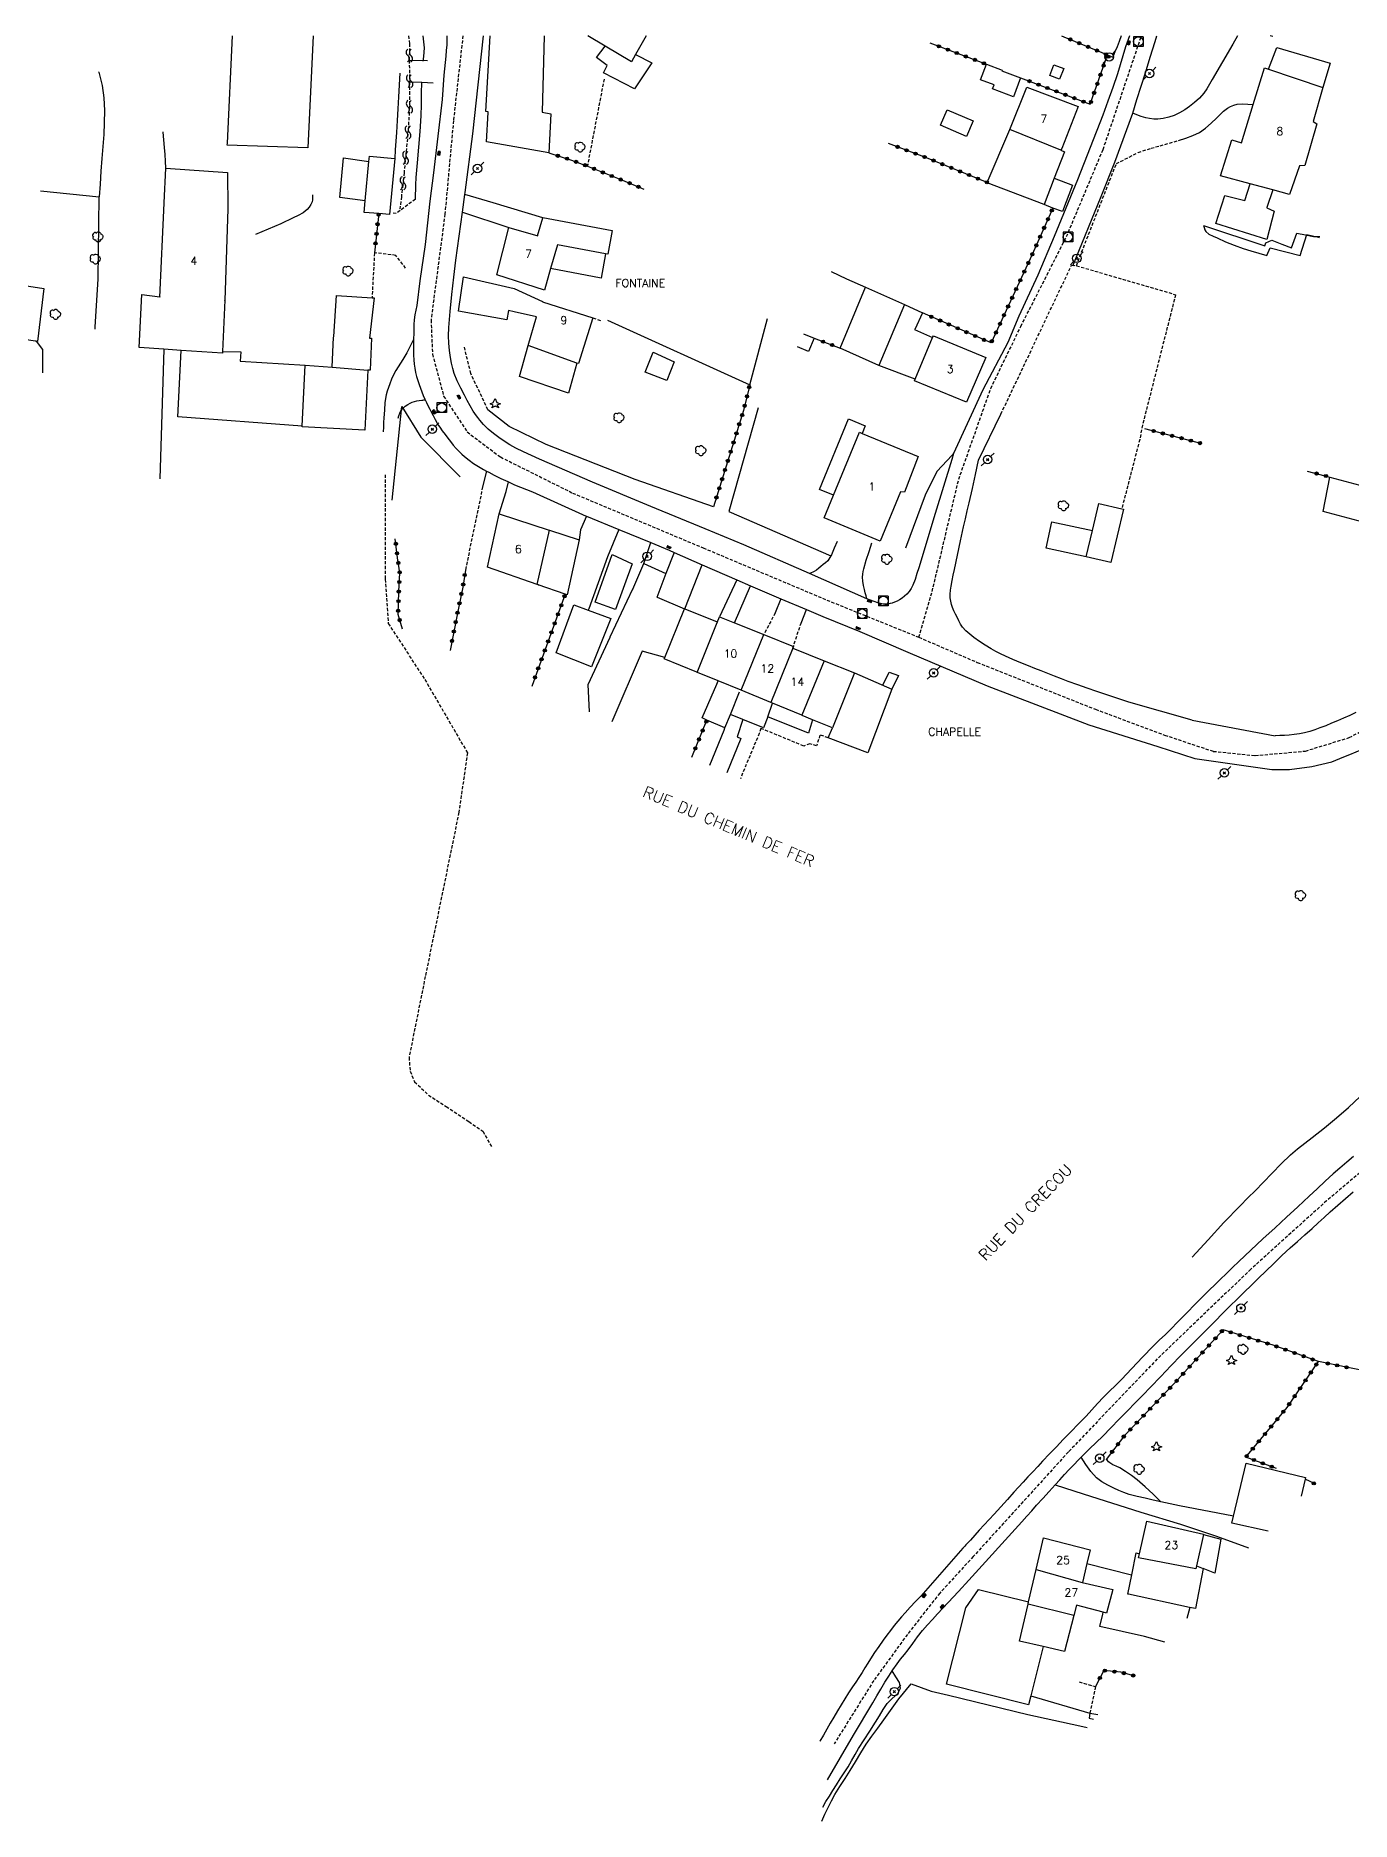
# Model space of a CAD drawing. Header units: millimetres. Extents: x 194066 to 195000, y 155070 to 156000.
# Drawn here: x 194422.8 to 194628.3, y 155721 to 156000 of the extents above; entities that cross this region are included whole.
import ezdxf
from ezdxf.enums import TextEntityAlignment as Align

# ---------------------------------------------------------------- set-up
doc = ezdxf.new("R2010")
doc.units = ezdxf.units.MM
doc.linetypes.add('DASHED', pattern=[0.75, 0.5, -0.25])
doc.layers.get('0').update_dxf_attribs({"linetype": 'CONTINUOUS'})
for name, color, linetype in [('W0001', 6, 'DASHED'), ('W0008', 7, 'CONTINUOUS'), ('W0014', 7, 'CONTINUOUS'), ('W0017', 7, 'CONTINUOUS'), ('W0070', 7, 'DASHED'), ('W0071', 7, 'CONTINUOUS'), ('W0101', 7, 'CONTINUOUS'), ('W0104', 1, 'CONTINUOUS'), ('W0112', 1, 'DASHED'), ('W0120', 7, 'CONTINUOUS'), ('W0211', 2, 'CONTINUOUS'), ('W0214', 2, 'CONTINUOUS'), ('W0300', 7, 'CONTINUOUS'), ('W0303', 7, 'CONTINUOUS'), ('W0322', 7, 'CONTINUOUS'), ('W0323', 7, 'CONTINUOUS'), ('W0330', 7, 'CONTINUOUS'), ('W0401', 7, 'CONTINUOUS'), ('W0420', 7, 'CONTINUOUS'), ('W0473', 7, 'CONTINUOUS'), ('W0501', 5, 'DASHED'), ('W0510', 5, 'CONTINUOUS'), ('W0511', 5, 'CONTINUOUS'), ('W0984', 7, 'CONTINUOUS'), ('W0988', 4, 'CONTINUOUS'), ('W0989', 7, 'CONTINUOUS'), ('W0991', 7, 'CONTINUOUS'), ('W1102', 7, 'CONTINUOUS')]:
    doc.layers.add(name, color=color, linetype=linetype)
doc.styles.get("Standard").update_dxf_attribs({"font": 'romans.shx', "width": 0.85})

# ---------------------------------------------------------------- blocks, each defined once
blk = doc.blocks.new('T300')
for p, q in [((-0.8, 0.51), (-0.86, 0.34)), ((-0.86, 0.34), (-0.86, 0.17)), ((-0.86, 0.17), (-0.74, 0.06)), ((-0.69, 0.63), (-0.8, 0.51)), ((-0.8, -0.06), (-0.74, 0.06)), ((-0.74, 0.06), (-0.69, 0.11)), ((-0.57, 0.69), (-0.69, 0.63)), ((-0.46, 0.69), (-0.57, 0.69)), ((-0.29, 0.63), (-0.46, 0.69)), ((-0.29, 0.63), (-0.17, 0.74)), ((-0.23, 0.57), (-0.29, 0.63)), ((-0.17, 0.74), (-0.06, 0.8)), ((-0.06, 0.8), (0.06, 0.8)), ((0.06, 0.8), (0.23, 0.74)), ((0.23, 0.74), (0.34, 0.63)), ((0.34, 0.63), (0.4, 0.51)), ((0.46, 0.46), (0.34, 0.46)), ((0.4, 0.51), (0.4, 0.46)), ((0.57, 0.4), (0.46, 0.46)), ((0.57, 0.4), (0.69, 0.29)), ((0.69, 0.29), (0.74, 0.17)), ((0.74, 0.06), (0.69, -0.17)), ((0.74, 0.17), (0.74, 0.06)), ((-0.8, -0.17), (-0.8, -0.06)), ((-0.8, -0.23), (-0.8, -0.17)), ((-0.74, -0.34), (-0.8, -0.23)), ((-0.69, -0.4), (-0.74, -0.34)), ((-0.51, -0.46), (-0.69, -0.4)), ((-0.4, -0.46), (-0.51, -0.46)), ((-0.4, -0.46), (-0.34, -0.46)), ((-0.34, -0.46), (-0.34, -0.4)), ((-0.34, -0.51), (-0.34, -0.46)), ((-0.29, -0.63), (-0.34, -0.51)), ((-0.17, -0.74), (-0.29, -0.63)), ((-0.06, -0.8), (-0.17, -0.74)), ((0.06, -0.8), (-0.06, -0.8)), ((0.17, -0.74), (0.06, -0.8)), ((0.23, -0.69), (0.17, -0.74)), ((0.29, -0.46), (0.23, -0.46)), ((0.29, -0.63), (0.23, -0.69)), ((0.46, -0.4), (0.29, -0.46)), ((0.34, -0.51), (0.29, -0.63)), ((0.34, -0.51), (0.34, -0.46)), ((0.57, -0.34), (0.46, -0.4)), ((0.63, -0.29), (0.57, -0.34)), ((0.69, -0.17), (0.63, -0.29))]:
    blk.add_line(p, q)
blk = doc.blocks.new('T420')
for p, q in [((0.75, 0.75), (-0.75, 0.75)), ((-0.75, 0.75), (-0.75, -0.75)), ((0.75, 0.75), (0.75, -0.75)), ((0.75, -0.75), (-0.75, -0.75))]:
    blk.add_line(p, q)
blk.add_ellipse((0, 0), major_axis=(-0.53, 0.53), ratio=1, start_param=3.926991, end_param=10.210176)
blk = doc.blocks.new('T473')
for p, q in [((-0.166667, 0.166667), (0.166667, -0.166667)), ((-0.166667, -0.166667), (0.166667, 0.166667)), ((0.500001, 0.500001), (1.000002, 1.000002)), ((-1.000002, -1.000002), (-0.500001, -0.500001))]:
    blk.add_line(p, q)
blk.add_ellipse((0, 0), major_axis=(0.471405, 0.471405), ratio=1, start_param=5.4977871438, end_param=11.780972451)
blk = doc.blocks.new('T401')
for p, q in [((-0.3, 0.3), (0, 0.3)), ((-0.3, -0.25), (-0.3, 0.3)), ((-0.3, 0.15), (0, 0.15)), ((-0.3, 0), (0, 0)), ((0, 0.3), (0, -0.25)), ((-0.3, -0.15), (0, -0.15)), ((-0.3, -0.25), (-0.3, -0.3)), ((-0.3, -0.3), (0, -0.3)), ((0, -0.3), (0, -0.25))]:
    blk.add_line(p, q)
blk = doc.blocks.new('T303')
for p, q in [((-0.77, 0), (-0.28, 0.21)), ((-0.28, -0.21), (-0.77, 0)), ((-0.28, 0.21), (0, 0.83)), ((0, 0.83), (0.28, 0.21)), ((0.28, 0.21), (0.83, 0)), ((0.83, 0), (0.28, -0.21)), ((-0.49, -0.63), (-0.28, -0.21)), ((0, -0.35), (-0.49, -0.63)), ((0.56, -0.63), (0, -0.35)), ((0.28, -0.21), (0.56, -0.63))]:
    blk.add_line(p, q)
blk = doc.blocks.new('t323o')
at = {"color": 0, "linetype": 'Continuous'}
for radius in [0.25, 0.15]:
    blk.add_circle((0, 0), radius, dxfattribs=at)
blk = doc.blocks.new('t500o')
at = {"color": 0, "linetype": 'Continuous'}
for centre, start, end in [((-0.5, 0.625), 216.8699, 323.1301), ((0.5, -0.125), 36.8699, 143.1301), ((0.5, -0.625), 36.8699, 143.1301), ((-0.5, 0.125), 216.8699, 323.1301)]:
    blk.add_arc(centre, 0.625, start, end, dxfattribs=at)
blk = doc.blocks.new('t322o')
at = {"color": 0, "linetype": 'Continuous'}
for radius in [0.25, 0.15]:
    blk.add_circle((0, 0), radius, dxfattribs=at)

msp = doc.modelspace()

# ---------------------------------------------------------------- linework, layer by layer
at = {"layer": 'W0001'}
for points in [[(194489.53, 156000), (194488.05, 155986.74), (194486.72, 155972.15), (194484.55, 155955.58), (194484.78, 155950.24), (194486.52, 155943.69), (194490.19, 155938.09), (194495.39, 155934.18), (194506.65, 155928.55), (194527.06, 155919.98), (194546.38, 155911.83), (194560.76, 155906.01)], [(194560.76, 155906.01), (194562.84, 155913.18), (194566.98, 155930.69), (194571.99, 155944.89), (194576.68, 155954.57), (194583.82, 155968.61), (194589.54, 155982.24), (194595.54, 156000)], [(194560.76, 155906.01), (194569.89, 155902.08), (194588.33, 155894.76), (194599.15, 155890.73), (194606.75, 155888.19), (194613.29, 155887.53), (194621.14, 155888.23), (194627.98, 155890.34), (194634.49, 155893.8), (194645.82, 155902.33), (194670.12, 155919.76), (194684.54, 155929.86), (194691.02, 155934.24), (194695.96, 155936.58), (194702.1, 155938.89), (194705.33, 155939.66), (194710.73, 155939.9), (194712.24, 155939.98), (194718.26, 155938.36), (194725.06, 155935.21), (194730.7, 155931.19), (194732.8, 155928.58)], [(194731.21, 155861.27), (194723.13, 155857.51), (194714.13, 155855.33), (194698.59, 155853.39), (194682.25, 155851.75), (194672.95, 155850.24), (194668.36, 155849.31), (194661.45, 155846.46), (194655.5, 155843.18), (194646.98, 155836.89), (194633.64, 155825.75), (194624.46, 155817.97), (194612.62, 155807.28), (194598, 155793.26), (194584.11, 155778.73), (194569.26, 155762.39), (194564.02, 155756.67), (194558.96, 155750.22), (194553.7, 155743), (194547.54, 155733.13)]]:
    msp.add_lwpolyline(points, dxfattribs=at)
at = {"layer": 'W0008'}
for points in [[(194487, 156000), (194487, 155999.98), (194487.02, 155999.45), (194487.01, 155998.57), (194486.94, 155997.7), (194486.86, 155996.82), (194486.77, 155995.83), (194486.66, 155994.83), (194486.56, 155993.84), (194486.3, 155990.04), (194484.95, 155978.58), (194484.36, 155974.13), (194483.61, 155967.39), (194482.8, 155961.69), (194482.33, 155957.86)], [(194584.82, 155964.06), (194589.25, 155974.9), (194591.35, 155980.22), (194594.16, 155987.91), (194594.83, 155990.01), (194595.5, 155992.12), (194596.16, 155994.22), (194596.91, 155996.65), (194597.66, 155999.08), (194597.94, 156000)], [(194593.64, 156000), (194593.06, 155998.27), (194592.64, 155996.86), (194592.22, 155995.46), (194591.79, 155994.06), (194591.05, 155991.9), (194590.27, 155989.76), (194589.48, 155987.61)], [(194589.48, 155987.61), (194585.55, 155977.48), (194581.88, 155968.61), (194579.32, 155962.58), (194576.39, 155956.19), (194574.63, 155952.05)], [(194482.33, 155957.86), (194482.17, 155957.12), (194482.02, 155956.38), (194481.91, 155955.63), (194481.86, 155954.88), (194481.86, 155954.13), (194481.85, 155953.37), (194481.83, 155952.74), (194481.82, 155952.55), (194481.81, 155952.12), (194481.8, 155951.49), (194481.81, 155950.78), (194481.83, 155950.07), (194481.88, 155949.36), (194481.94, 155948.7), (194482.01, 155948.04), (194482.13, 155947.39), (194482.29, 155946.76), (194482.49, 155946.13), (194482.7, 155945.51), (194482.89, 155944.93), (194483.09, 155944.36), (194483.32, 155943.79), (194483.57, 155943.23), (194483.63, 155943.11), (194483.84, 155942.68), (194484.11, 155942.13), (194484.36, 155941.64), (194484.61, 155941.14), (194484.86, 155940.66), (194485.19, 155940.05), (194485.53, 155939.44), (194485.73, 155939.12)], [(194574.63, 155952.05), (194570.73, 155944.68), (194566.18, 155934.74)], [(194565.91, 155933.81), (194563.32, 155925.35), (194560.73, 155916.88), (194560.46, 155915.95), (194560.19, 155915.02), (194559.83, 155914.15), (194559.55, 155913.65), (194559.24, 155913.18), (194558.88, 155912.75), (194558.53, 155912.42), (194558.15, 155912.12), (194557.74, 155911.86), (194557.36, 155911.66), (194556.97, 155911.49), (194556.57, 155911.36), (194556.25, 155911.27), (194555.92, 155911.2), (194555.6, 155911.16), (194555.19, 155911.2), (194554.78, 155911.29), (194554.37, 155911.4), (194553.78, 155911.59), (194553.2, 155911.8), (194552.62, 155912.02), (194543.67, 155916), (194533.43, 155920.43), (194527.36, 155922.94), (194518.9, 155926.42), (194509.79, 155930.27), (194501.48, 155933.84), (194500.24, 155934.4), (194499, 155934.96), (194497.79, 155935.58), (194496.88, 155936.09), (194495.99, 155936.63), (194495.13, 155937.22), (194494.3, 155937.85), (194493.5, 155938.52), (194492.76, 155939.24), (194492.18, 155939.91), (194491.85, 155940.35)], [(194570.06, 155933.66), (194573.57, 155940.89)], [(194603.46, 155893.05), (194593.57, 155895.89), (194591.82, 155896.46), (194590.73, 155896.81), (194589.64, 155897.16), (194588.55, 155897.52), (194587.06, 155898.04), (194585.58, 155898.57), (194584.1, 155899.12), (194583.02, 155899.53), (194581.96, 155899.95), (194580.89, 155900.36), (194579.88, 155900.76), (194578.88, 155901.15), (194577.88, 155901.56), (194576.67, 155902.04), (194575.46, 155902.52), (194574.27, 155903.05), (194573.51, 155903.42), (194572.77, 155903.81), (194572.03, 155904.23), (194571.11, 155904.77), (194570.22, 155905.36), (194569.36, 155905.99), (194568.72, 155906.48), (194568.11, 155907), (194567.57, 155907.59), (194567.26, 155908.08), (194567, 155908.6), (194566.74, 155909.13), (194566.48, 155909.63), (194566.24, 155910.13), (194566.03, 155910.64), (194565.87, 155911.14), (194565.75, 155911.64), (194565.67, 155912.15), (194565.66, 155912.76), (194565.71, 155913.37), (194565.79, 155913.98), (194565.94, 155914.86), (194566.14, 155915.73), (194566.34, 155916.6), (194566.79, 155918.83), (194567.25, 155921.06), (194567.73, 155923.28), (194568.02, 155924.53), (194568.32, 155925.78), (194568.62, 155927.03), (194569.11, 155929.24), (194569.58, 155931.45), (194570.06, 155933.66)], [(194566.18, 155934.74), (194565.91, 155933.81)], [(194559.02, 155903.7), (194571.41, 155898.41), (194587.32, 155892.32), (194598.08, 155888.94), (194603.88, 155887.08)], [(194627.12, 155887.31), (194628.1, 155887.71), (194629.08, 155888.11), (194630.04, 155888.55), (194631.56, 155889.37), (194633.04, 155890.27), (194634.49, 155891.22), (194635.43, 155891.86), (194636.37, 155892.51), (194637.3, 155893.17), (194639.02, 155894.4), (194640.73, 155895.65), (194642.42, 155896.92), (194643.51, 155897.78), (194644.59, 155898.65), (194645.7, 155899.48), (194645.96, 155899.68), (194646.16, 155899.83)], [(194603.46, 155893.05), (194616.44, 155890.62)], [(194629.03, 155894.25), (194628.07, 155893.8), (194627.11, 155893.37), (194626.14, 155892.95), (194625.24, 155892.57), (194624.34, 155892.2), (194623.42, 155891.85), (194622.63, 155891.57), (194621.83, 155891.31), (194621.01, 155891.09), (194620.21, 155890.93), (194619.4, 155890.82), (194618.59, 155890.73), (194617.88, 155890.68), (194617.16, 155890.65), (194616.44, 155890.62)], [(194603.88, 155887.08), (194615.88, 155885.37), (194618.66, 155885.37), (194622.12, 155885.84), (194625.29, 155886.57), (194627.12, 155887.31)], [(194628.65, 155824.88), (194627.59, 155823.98), (194626.53, 155823.09), (194625.48, 155822.19), (194624.22, 155821.03), (194622.98, 155819.86), (194621.74, 155818.68), (194619.97, 155817.03), (194618.19, 155815.39), (194616.41, 155813.75), (194614.51, 155812), (194612.6, 155810.26), (194610.72, 155808.49), (194609.75, 155807.54), (194608.79, 155806.59), (194607.83, 155805.65), (194606.99, 155804.84), (194606.14, 155804.04), (194605.31, 155803.23), (194604.49, 155802.4), (194603.68, 155801.56), (194602.86, 155800.72), (194601.99, 155799.82), (194601.11, 155798.93), (194600.22, 155798.03), (194599.27, 155797.1), (194598.3, 155796.17), (194597.35, 155795.24), (194595.69, 155793.52), (194594.05, 155791.78), (194592.39, 155790.05), (194591.46, 155789.13), (194590.52, 155788.21), (194589.6, 155787.27), (194588.68, 155786.29), (194587.78, 155785.3), (194586.87, 155784.31), (194585.69, 155783.1), (194584.5, 155781.89), (194583.32, 155780.69), (194582.24, 155779.55), (194581.16, 155778.41), (194580.08, 155777.27), (194579.32, 155776.45), (194578.55, 155775.64), (194577.78, 155774.82), (194577.05, 155774.02), (194576.32, 155773.23), (194575.6, 155772.43), (194574.58, 155771.29), (194573.56, 155770.15), (194572.53, 155769.01), (194571.75, 155768.18), (194570.95, 155767.34), (194570.17, 155766.5), (194569.48, 155765.73), (194568.8, 155764.95), (194568.09, 155764.19), (194567.93, 155764.03), (194567.77, 155763.87), (194567.61, 155763.71), (194561.04, 155756.21), (194560.22, 155755.35), (194559.4, 155754.49), (194558.6, 155753.61), (194558.02, 155752.95), (194557.46, 155752.29), (194556.91, 155751.61), (194556.32, 155750.85), (194555.75, 155750.08), (194555.18, 155749.31), (194554.51, 155748.35), (194553.84, 155747.39), (194553.2, 155746.41), (194552.76, 155745.7), (194552.34, 155744.97), (194551.9, 155744.26), (194551.4, 155743.51), (194550.89, 155742.77), (194550.39, 155742.03), (194549.79, 155741.11), (194549.2, 155740.17), (194548.62, 155739.23), (194548.05, 155738.27), (194547.48, 155737.3), (194546.92, 155736.33), (194546.38, 155735.41), (194545.85, 155734.48), (194545.31, 155733.55), (194545.31, 155733.55)], [(194586.1, 155777.91), (194586.4, 155778.23), (194587.42, 155779.23), (194588.44, 155780.22), (194589.47, 155781.21), (194590.77, 155782.51), (194592.05, 155783.83), (194593.34, 155785.14), (194594.54, 155786.38), (194595.74, 155787.62), (194596.94, 155788.86), (194598.54, 155790.53), (194600.14, 155792.2), (194601.74, 155793.86), (194602.56, 155794.7), (194603.39, 155795.53), (194604.21, 155796.36), (194605.57, 155797.72), (194606.94, 155799.08), (194608.3, 155800.44), (194609.4, 155801.53), (194610.49, 155802.62), (194611.59, 155803.7), (194612.7, 155804.79), (194613.82, 155805.87), (194614.94, 155806.95), (194616.2, 155808.18), (194617.47, 155809.41), (194618.76, 155810.61), (194619.9, 155811.63), (194621.05, 155812.64), (194622.2, 155813.65), (194623.14, 155814.5), (194624.08, 155815.36), (194625.02, 155816.22), (194626.2, 155817.28), (194627.39, 155818.33), (194628.58, 155819.39)], [(194546.51, 155727.48), (194546.51, 155727.48), (194550.57, 155734.45), (194553.56, 155739.54), (194554.19, 155740.61), (194554.82, 155741.68), (194555.46, 155742.74), (194556.07, 155743.71), (194556.59, 155744.51)]]:
    msp.add_lwpolyline(points, dxfattribs=at)
at = {"layer": 'W0014'}
for points in [[(194488.43, 155964.94), (194489.47, 155972.44), (194489.85, 155975.18), (194489.9, 155975.51), (194491.08, 155984.66), (194492.74, 156000)], [(194491.85, 155940.35), (194491.64, 155940.62), (194491.14, 155941.35), (194490.65, 155942.16), (194490.2, 155943), (194489.77, 155943.85), (194489.2, 155944.95), (194488.65, 155946.07), (194488.19, 155947.21), (194487.94, 155948.03), (194487.74, 155948.86), (194487.57, 155949.7), (194487.41, 155950.84), (194487.32, 155951.98), (194487.29, 155953.13), (194487.33, 155954.39), (194487.43, 155955.64), (194487.55, 155956.89), (194487.81, 155959.58), (194488.12, 155962.26), (194488.43, 155964.94)], [(194485.73, 155939.12), (194485.9, 155938.85), (194486.31, 155938.26), (194486.74, 155937.69), (194487.18, 155937.12), (194487.6, 155936.58), (194488.02, 155936.05), (194488.47, 155935.53), (194488.9, 155935.08), (194489.34, 155934.64), (194489.8, 155934.23), (194490.49, 155933.68), (194491.21, 155933.17), (194491.95, 155932.7), (194492.76, 155932.22), (194493.24, 155931.97), (194493.59, 155931.79), (194494.43, 155931.36), (194495.48, 155930.84), (194496.53, 155930.33), (194496.64, 155930.28), (194497.59, 155929.85), (194498.52, 155929.46), (194499.45, 155929.09), (194500.38, 155928.73)], [(194500.38, 155928.73), (194508.77, 155924.95), (194508.85, 155924.91), (194513.87, 155922.86), (194518.88, 155920.8), (194521.74, 155919.63), (194522.55, 155919.28), (194526.92, 155917.35), (194532.31, 155914.97), (194534.46, 155914.03), (194539.22, 155912.02), (194543.2, 155910.34), (194545.78, 155909.26), (194551.54, 155906.9), (194559.02, 155903.7)], [(194576.86, 155767.83), (194577.62, 155768.69), (194578.38, 155769.55), (194579.15, 155770.4), (194580.11, 155771.47), (194581.09, 155772.53), (194582.07, 155773.59), (194582.8, 155774.38), (194583.53, 155775.18), (194584.26, 155775.97), (194584.97, 155776.73), (194585.68, 155777.48), (194586.1, 155777.91)], [(194568.56, 155758.68), (194576.86, 155767.83)], [(194556.59, 155744.51), (194556.7, 155744.68), (194557.35, 155745.62), (194557.91, 155746.35), (194558.49, 155747.07), (194559.07, 155747.8), (194559.81, 155748.81), (194560.54, 155749.84), (194561.31, 155750.83), (194562.08, 155751.71), (194562.88, 155752.57), (194563.69, 155753.42), (194565.31, 155755.18), (194566.93, 155756.93), (194568.56, 155758.68)]]:
    msp.add_lwpolyline(points, dxfattribs=at)
at = {"layer": 'W0017'}
for points in [[(194610.55, 156000), (194609.8, 155998.7), (194608.21, 155995.92), (194606.58, 155993.17), (194606.17, 155992.43), (194605.74, 155991.69), (194605.27, 155991), (194604.6, 155990.26), (194603.84, 155989.58), (194603.05, 155988.95), (194602.28, 155988.42), (194601.47, 155987.94), (194600.62, 155987.55), (194599.8, 155987.26), (194598.94, 155987.05), (194598.08, 155986.95), (194597.45, 155986.96), (194596.81, 155987.04), (194596.19, 155987.16), (194595.5, 155987.37), (194594.83, 155987.64), (194594.16, 155987.91)], [(194616.05, 155999.86), (194615.66, 156000)], [(194601.33, 155983.63), (194602.44, 155984.01), (194603.55, 155984.39), (194604.59, 155984.88), (194605.53, 155985.55), (194606.4, 155986.32), (194607.26, 155987.12), (194607.81, 155987.67), (194608.35, 155988.23), (194608.95, 155988.69), (194609.44, 155988.94), (194609.97, 155989.14), (194610.5, 155989.29), (194611.32, 155989.35), (194612.16, 155989.3), (194612.99, 155989.24)], [(194466.03, 155975.13), (194466.03, 155974.75), (194466.03, 155974.38), (194465.97, 155974.02), (194465.79, 155973.61), (194465.52, 155973.22), (194465.22, 155972.87), (194464.57, 155972.34), (194463.79, 155971.93), (194463.01, 155971.54), (194461.09, 155970.61), (194459.11, 155969.78), (194457.14, 155968.96)], [(194489.47, 155972.44), (194496.72, 155970.01)], [(194502, 155971.56), (194494.27, 155973.9), (194489.85, 155975.18)], [(194493.24, 155931.97), (194492.61, 155929.53)], [(194495.19, 155925.32), (194496.29, 155928.78), (194496.64, 155930.28)], [(194508.85, 155924.91), (194507.9, 155922.78), (194507.68, 155921.23)], [(194513.87, 155922.86), (194512.14, 155918.57), (194509.18, 155910.47), (194509.1, 155910.25)], [(194517.78, 155917.55), (194518.88, 155920.8)], [(194547.99, 155921), (194547.55, 155919.94), (194547.12, 155918.89), (194547.02, 155918.73), (194546.52, 155917.96), (194546.19, 155917.65), (194545.83, 155917.36), (194545.46, 155917.07), (194545.13, 155916.79), (194544.79, 155916.52), (194544.42, 155916.29), (194544.18, 155916.18), (194543.93, 155916.09), (194543.67, 155916)], [(194552.62, 155912.02), (194552.5, 155912.49), (194552.37, 155912.97), (194552.25, 155913.45), (194552.11, 155914.1), (194551.98, 155914.76), (194551.95, 155915.41), (194551.99, 155915.85), (194552.07, 155916.28), (194552.17, 155916.71), (194552.52, 155918.07), (194552.98, 155919.41), (194553.43, 155920.75)], [(194522.55, 155919.28), (194521.21, 155915.95)], [(194524.2, 155910.43), (194526.92, 155917.35)], [(194532.31, 155914.97), (194529.63, 155909.2)], [(194531.95, 155908.27), (194534.46, 155914.03)], [(194539.22, 155912.02), (194538.31, 155909.82)], [(194542.36, 155908.23), (194543.2, 155910.34)], [(194597.37, 155771.21), (194596.11, 155771.48), (194594.85, 155771.74), (194593.61, 155772.08), (194592.8, 155772.37), (194592, 155772.69), (194591.22, 155773.05), (194590.27, 155773.52), (194589.34, 155774.05), (194588.5, 155774.66), (194587.61, 155775.65), (194586.86, 155776.78), (194586.1, 155777.91)], [(194582.07, 155773.59), (194586.4, 155772.2), (194595.45, 155769.33), (194601.65, 155767.43), (194607.24, 155765.57), (194612.27, 155763.72)], [(194609.91, 155768.7), (194601.49, 155770.32), (194598.58, 155770.95), (194597.37, 155771.21)]]:
    msp.add_lwpolyline(points, dxfattribs=at)
at = {"layer": 'W0070'}
msp.add_lwpolyline([(194477.37, 155931.41), (194477.39, 155915.09), (194477.87, 155908.16), (194483.58, 155899.42), (194490.24, 155887.95), (194488.9, 155878.66), (194483.65, 155853.01), (194481.11, 155840.36), (194481.28, 155838.22), (194481.98, 155836.56), (194484.15, 155834.49), (194486.89, 155832.7), (194490.46, 155830.33), (194492.66, 155828.82), (194493.99, 155826.44)], dxfattribs=at)
at = {"layer": 'W0071'}
for points in [[(194481.82, 155952.55), (194481.29, 155951.49), (194480.76, 155950.43), (194480.17, 155949.4), (194479.79, 155948.83), (194479.39, 155948.28), (194479.03, 155947.7), (194478.68, 155947.02), (194478.37, 155946.32), (194478.09, 155945.61), (194477.88, 155945.04), (194477.69, 155944.46), (194477.53, 155943.88), (194477.33, 155942.7), (194477.26, 155941.49), (194477.2, 155940.28), (194477.15, 155939.56), (194477.1, 155938.83), (194477.05, 155938.11)], [(194479.41, 155940.24), (194479.53, 155940.63), (194479.66, 155941.02), (194479.83, 155941.38), (194480.14, 155941.77), (194480.53, 155942.11), (194480.95, 155942.4), (194481.28, 155942.58), (194481.62, 155942.74), (194481.97, 155942.87), (194482.34, 155942.95), (194482.72, 155943.01), (194483.11, 155943.05), (194483.28, 155943.07), (194483.45, 155943.09), (194483.63, 155943.11)]]:
    msp.add_lwpolyline(points, dxfattribs=at)
at = {"layer": 'W0101'}
for points in [[(194518.15, 156000), (194516.5, 155997.05), (194515.86, 155995.9), (194511.73, 155998.38), (194509.04, 156000)], [(194618.63, 155975.19), (194616.05, 155975.9), (194612.49, 155976.87), (194607.9, 155978.13), (194609.63, 155983.71), (194611.14, 155983.24), (194611.14, 155983.24), (194612.99, 155989.24), (194614.76, 155994.96), (194615.38, 155994.76), (194623.87, 155991.9)], [(194582.95, 155982.11), (194574.96, 155985.35), (194577.63, 155991.95), (194585.66, 155988.95)], [(194623.87, 155991.9), (194622.37, 155986.6), (194622.9, 155986.25), (194621.06, 155979.74), (194620.2, 155979.69), (194618.63, 155975.19)], [(194585.66, 155988.95), (194583.07, 155982.39), (194582.95, 155982.11)], [(194489.6, 155962.35), (194497.56, 155960.53), (194501.98, 155958.46), (194501.97, 155958.41), (194509.84, 155955.91), (194507.57, 155948.76), (194507.31, 155948.85), (194499.72, 155951.62), (194501.02, 155956.08), (194501.02, 155956.08), (194497.53, 155956.88), (194496.63, 155957.09), (194496.38, 155955.62), (194488.86, 155956.94)], [(194488.86, 155956.94), (194489.6, 155962.35)], [(194568.22, 155942.72), (194560.1, 155946.09), (194560.2, 155946.32), (194562.9, 155952.83), (194563.03, 155953.13), (194571.2, 155949.74)], [(194571.2, 155949.74), (194568.22, 155942.72)], [(194501.15, 155914.26), (194493.39, 155916.96), (194495.19, 155925.32)], [(194495.19, 155925.32), (194503.01, 155922.77), (194503.05, 155922.74)], [(194501.15, 155914.26), (194503.05, 155922.74)], [(194526.15, 155900.53), (194529.27, 155908.31)], [(194529.27, 155908.31), (194529.63, 155909.2), (194531.95, 155908.27), (194536.54, 155906.44)], [(194536.54, 155906.44), (194541.18, 155904.59), (194541.06, 155904.29)], [(194541.06, 155904.29), (194545.95, 155902.34)], [(194532.98, 155897.74), (194529.4, 155899.21), (194526.17, 155900.53), (194526.18, 155900.52), (194526.15, 155900.53), (194526.05, 155900.58)], [(194545.95, 155902.34), (194542.48, 155893.86)], [(194537.62, 155895.84), (194532.98, 155897.74)], [(194542.48, 155893.86), (194537.89, 155895.73), (194537.62, 155895.84)], [(194579.09, 155760.37), (194580.25, 155765.33), (194587.5, 155763.44), (194586.99, 155761.29), (194586.3, 155758.33)], [(194577.81, 155754.92), (194577.9, 155755.29), (194579.09, 155760.37)], [(194586.3, 155758.33), (194586.26, 155758.34), (194591.04, 155757.22), (194590.09, 155753.56), (194589.57, 155753.7), (194585.39, 155754.78), (194585.39, 155754.77), (194584.97, 155753.17)], [(194584.97, 155753.17), (194577.81, 155754.92)]]:
    msp.add_lwpolyline(points, dxfattribs=at)
for points in [[(194452.78, 155978.65), (194452.81, 155973.1), (194452.81, 155972.96), (194452.35, 155958.62), (194452.35, 155958.7), (194451.98, 155950.64), (194451.96, 155950.38), (194445.51, 155950.82), (194442.83, 155951), (194438.96, 155951.26), (194439.35, 155959.57), (194442.18, 155959.19), (194442.18, 155959.17), (194442.86, 155973.83), (194442.85, 155973.87), (194443.13, 155979.3)], [(194496.72, 155970.01), (194501.21, 155968.74), (194501.19, 155968.73), (194502, 155971.56), (194502.01, 155971.6), (194512.86, 155969.56), (194512.17, 155965.85), (194511.83, 155965.92), (194504.29, 155967.33), (194503.23, 155963.61), (194502.28, 155960.24), (194494.84, 155962.64)], [(194560.63, 155934.26), (194558.53, 155928.69), (194557.88, 155928.71), (194554.72, 155921.05), (194545.96, 155924.67), (194547.42, 155928.2), (194551.48, 155938.04), (194551.88, 155937.87)], [(194595.08, 155762.2), (194595.22, 155762.83), (194596.39, 155767.9), (194605.24, 155765.86), (194605.23, 155765.82), (194604.11, 155760.94), (194604, 155760.46)]]:
    msp.add_lwpolyline(points, close=True, dxfattribs=at)
at = {"layer": 'W0104'}
for points in [[(194466.12, 156000), (194465.3, 155982.48), (194452.72, 155982.92), (194452.73, 155983.19), (194453.52, 156000)], [(194502.2, 156000), (194501.92, 155988.03), (194501.92, 155988.03), (194503.28, 155987.79), (194502.94, 155981.69), (194493.24, 155983.4), (194493.5, 155987.98), (194493.5, 155988.1), (194493.12, 155988.16), (194493.79, 156000)], [(194516.5, 155997.05), (194519.02, 155995.74), (194516.36, 155991.68), (194511.49, 155994.21), (194512.07, 155995.34), (194510.4, 155996.57), (194511.73, 155998.38)], [(194615.38, 155994.76), (194616.7, 155998.15), (194624.99, 155995.7), (194623.87, 155991.9)], [(194582.95, 155982.11), (194583.5, 155981.88), (194581.91, 155977.72), (194580.34, 155973.61), (194571.42, 155977.01), (194571.45, 155977.07), (194574.96, 155985.35)], [(194474.28, 155974.18), (194470.32, 155974.73), (194470.9, 155980.9), (194474.84, 155980.35)], [(194581.91, 155977.72), (194584.76, 155976.63), (194583.19, 155972.52), (194581.7, 155973.08), (194580.34, 155973.61)], [(194616.05, 155975.9), (194615.12, 155973.15), (194615.11, 155973.13), (194616.24, 155972.57), (194615.12, 155968.14), (194607.17, 155970.64), (194608.56, 155975.05), (194611.68, 155974.27), (194612.49, 155976.87)], [(194511.83, 155965.92), (194511.13, 155962.14), (194503.23, 155963.61)], [(194419.68, 155961.19), (194424.04, 155960.52), (194423.07, 155952.22), (194422.88, 155952.25), (194422.72, 155952.27), (194418.73, 155952.89)], [(194469.11, 155948.19), (194469.33, 155952.92), (194469.35, 155952.98), (194469.78, 155959.41), (194475.33, 155959.04), (194475.65, 155959.02), (194474.96, 155952.77), (194475.23, 155952.74), (194475.04, 155947.74), (194474.7, 155947.75)], [(194558.51, 155957.99), (194561.33, 155956.7), (194560.14, 155954.09), (194560.09, 155954.11), (194562.9, 155952.83)], [(194542.74, 155953.44), (194544.39, 155952.72), (194543.5, 155950.67), (194541.82, 155951.39)], [(194464.41, 155939.02), (194445.01, 155940.45), (194445.51, 155950.82)], [(194451.98, 155950.64), (194454.82, 155950.61), (194454.73, 155949.14), (194464.9, 155948.53)], [(194507.31, 155948.85), (194506.01, 155944.15), (194498.38, 155946.77), (194499.72, 155951.62)], [(194560.2, 155946.32), (194554.52, 155948.45)], [(194547.42, 155928.2), (194545.24, 155929.1), (194549.76, 155940.12), (194552.37, 155939.06), (194551.88, 155937.87)], [(194630.93, 155923.78), (194623.91, 155925.66), (194624.96, 155931.04), (194631.98, 155929.16), (194631.99, 155929.16), (194640.01, 155927.01), (194642.92, 155926.23), (194644.85, 155925.72)], [(194503.05, 155922.74), (194507.68, 155921.23), (194505.83, 155912.63), (194505.52, 155912.73), (194501.29, 155914.21), (194501.33, 155914.2), (194501.15, 155914.26)], [(194586.9, 155918.58), (194580.63, 155919.93), (194581.51, 155924.04), (194587.87, 155922.68)], [(194509.3, 155894.34), (194509.1, 155898.61), (194512.55, 155906.03), (194512.55, 155906.09), (194516.05, 155913.59), (194516.05, 155913.52), (194517.78, 155917.55), (194521.21, 155915.95), (194519.82, 155912.2), (194519.86, 155912.29), (194524.16, 155910.44)], [(194526.05, 155900.58), (194520.98, 155902.65), (194521.06, 155902.85), (194524.16, 155910.44)], [(194524.2, 155910.43), (194529.24, 155908.41), (194529.27, 155908.31)], [(194521.06, 155902.85), (194517.55, 155903.83), (194517.52, 155903.84), (194512.79, 155892.79)], [(194545.95, 155902.34), (194545.98, 155902.33), (194550.7, 155900.44), (194547.28, 155891.88), (194544.15, 155893.13), (194542.52, 155893.78), (194542.48, 155893.86)], [(194550.7, 155900.44), (194556.56, 155897.92), (194552.76, 155887.97), (194546.6, 155890.32), (194547.28, 155891.88)], [(194555.11, 155898.54), (194556.14, 155900.55), (194557.57, 155900.04), (194556.56, 155897.92)], [(194530.47, 155891.86), (194527.66, 155893.08), (194526.91, 155893.41), (194529.21, 155898.7)], [(194529.21, 155898.7), (194529.4, 155899.21)], [(194544.15, 155893.13), (194543.52, 155891.03), (194537.17, 155893.58), (194537.17, 155893.57), (194536.49, 155891.87), (194533.28, 155893.16), (194531.32, 155893.95), (194532.74, 155897.48)], [(194537.17, 155893.58), (194537.89, 155895.73)], [(194528.09, 155886.02), (194530.33, 155891.48), (194530.32, 155891.49), (194530.47, 155891.86), (194531.32, 155893.95)], [(194533.28, 155893.16), (194532.36, 155890.44), (194532.35, 155890.44), (194532.93, 155890.2), (194530.74, 155884.85)], [(194615.32, 155766.37), (194609.65, 155767.6), (194609.91, 155768.7), (194611.89, 155776.96)], [(194611.89, 155776.96), (194621.17, 155774.74), (194621.11, 155774.47), (194620.47, 155771.82)], [(194605.23, 155765.82), (194607.92, 155765.12), (194606.98, 155759.8), (194605.19, 155760.5)], [(194586.99, 155761.29), (194593.98, 155759.55), (194594.04, 155759.54), (194594.69, 155762.96), (194595.22, 155762.83)], [(194604.11, 155760.94), (194605.19, 155760.5), (194603.95, 155754.25), (194603.04, 155754.44), (194603.1, 155754.42), (194602.64, 155752.72)], [(194603.04, 155754.44), (194593.51, 155756.48), (194593.39, 155756.5), (194594.04, 155759.54)], [(194580.15, 155748.31), (194578.25, 155740.64), (194577.9, 155739.24), (194565.09, 155742.42), (194568.12, 155754.36), (194570.05, 155757.24), (194577.9, 155755.29)], [(194576.46, 155749.18), (194577.81, 155754.92)], [(194584.97, 155753.17), (194583.49, 155747.53), (194580.15, 155748.31), (194576.46, 155749.18)], [(194599.18, 155748.99), (194595.98, 155749.88), (194589.01, 155751.47), (194589.51, 155753.37), (194589.57, 155753.7)]]:
    msp.add_lwpolyline(points, dxfattribs=at)
for points in [[(194571.3, 155995.54), (194573.78, 155994.62), (194573.74, 155994.5), (194576.64, 155993.43), (194575.54, 155990.46), (194572.26, 155991.68), (194572.5, 155992.32), (194572.51, 155992.32), (194570.4, 155993.1)], [(194583.38, 155994.88), (194582.73, 155993.2), (194581.21, 155993.79), (194581.86, 155995.46), (194583.38, 155994.88)], [(194564.14, 155986.01), (194565.2, 155988.44), (194569.23, 155986.7), (194568.18, 155984.27)], [(194474.92, 155981.2), (194478.88, 155980.84), (194478.08, 155972.04), (194476.38, 155972.2), (194474.12, 155972.4), (194474.28, 155974.18), (194474.84, 155980.35), (194474.92, 155981.2)], [(194558.51, 155957.99), (194554.52, 155948.45), (194548.45, 155951.2), (194552.44, 155960.73), (194558.51, 155957.99)], [(194522.53, 155949.07), (194521.36, 155946.11), (194518.01, 155947.44), (194519.25, 155950.57), (194519.25, 155950.57)], [(194464.9, 155948.53), (194469.11, 155948.19), (194474.7, 155947.75), (194474.22, 155938.38), (194464.4, 155938.89), (194464.4, 155938.9), (194464.41, 155939.02), (194464.9, 155948.53)], [(194588.87, 155926.92), (194592.46, 155926.08), (194592.71, 155926.02), (194590.74, 155917.68), (194586.9, 155918.58), (194587.87, 155922.68)], [(194512.86, 155918.93), (194515.98, 155917.5), (194513.38, 155910.33), (194510.17, 155911.49), (194512.86, 155918.93)], [(194512.64, 155908.93), (194509.62, 155901.37), (194504.09, 155903.58), (194506.88, 155911.08), (194509.1, 155910.25)]]:
    msp.add_lwpolyline(points, close=True, dxfattribs=at)
at = {"layer": 'W0112'}
for points in [[(194511.58, 155993.23), (194508.97, 155979.62)], [(194585.36, 155964.07), (194591.61, 155980.01), (194595.03, 155981.76), (194597.02, 155982.41), (194601.33, 155983.63)], [(194482.11, 155974.46), (194479.1, 155972.22), (194478.65, 155972.28)], [(194475.72, 155966.06), (194475.33, 155959.04)], [(194480.58, 155963.68), (194479.05, 155965.68), (194476.07, 155966.05), (194475.72, 155966.06)], [(194573.57, 155940.89), (194584.61, 155964.13), (194585.36, 155964.07), (194585.39, 155964.07), (194600.86, 155959.54), (194595.69, 155939.16), (194595.26, 155936.92)], [(194509.84, 155955.91), (194511.18, 155955.48)], [(194493.42, 155941.54), (194490.77, 155947.23), (194489.76, 155951.35)], [(194595.26, 155936.92), (194592.46, 155926.08)], [(194492.61, 155929.53), (194489.98, 155916.82)], [(194538.31, 155909.82), (194536.54, 155906.44)], [(194541.06, 155904.29), (194542.36, 155908.23)], [(194546.6, 155890.32), (194545.31, 155890.74), (194544.79, 155889.06), (194543.72, 155889.38), (194542.77, 155889.02), (194536.08, 155891.78), (194535.82, 155891), (194532.87, 155883.91)], [(194585.78, 155742.8), (194588.36, 155742.06), (194587.45, 155737.9)]]:
    msp.add_lwpolyline(points, dxfattribs=at)
at = {"layer": 'W0120'}
for points in [[(194484.01, 155996.06), (194481.2, 155996.13)], [(194481.2, 155992.81), (194483.1, 155992.72), (194484.86, 155992.64)]]:
    msp.add_lwpolyline(points, dxfattribs=at)
at = {"layer": 'W0211'}
for points in [[(194592.35, 156000), (194592.07, 155999.08), (194591.75, 155998.26), (194591.39, 155997.46), (194591.04, 155996.65)], [(194605.2, 155970.33), (194605.32, 155970.01), (194605.44, 155969.69), (194605.6, 155969.41), (194606.08, 155968.99), (194606.71, 155968.69), (194607.35, 155968.41), (194608.67, 155967.8), (194610.03, 155967.26), (194611.4, 155966.77), (194612.64, 155966.37), (194613.88, 155966.01), (194615.13, 155965.64), (194615.63, 155966.87), (194620.3, 155965.64), (194621.35, 155968.94)], [(194621.35, 155968.94), (194622.26, 155968.72), (194623.17, 155968.51), (194623.31, 155968.49)], [(194565.97, 155934.45), (194563.58, 155931.93), (194561.74, 155928.22), (194558.67, 155919.92)], [(194566.18, 155934.74), (194565.97, 155934.45)], [(194603.44, 155809.16), (194605.93, 155811.85), (194608.42, 155814.55), (194610.95, 155817.2), (194612.14, 155818.41), (194613.34, 155819.6), (194614.53, 155820.8), (194615.93, 155822.26), (194617.33, 155823.73), (194618.8, 155825.13), (194619.92, 155826.06), (194621.07, 155826.95), (194622.21, 155827.85), (194624.12, 155829.39), (194626.02, 155830.94), (194627.87, 155832.54), (194629.68, 155834.27)], [(194598.58, 155770.95), (194597.36, 155772.12), (194596.13, 155773.28), (194594.85, 155774.38), (194593.97, 155775.04), (194593.06, 155775.67), (194592.13, 155776.24), (194591.6, 155776.49), (194591.07, 155776.72), (194590.58, 155777.02), (194590.39, 155777.19), (194590.21, 155777.37), (194590.03, 155777.56)], [(194545.75, 155723.24), (194545.75, 155723.24), (194545.75, 155723.24), (194546.25, 155724.1), (194546.78, 155724.97), (194547.32, 155725.84), (194547.87, 155726.7), (194548.48, 155727.65), (194549.09, 155728.59), (194549.69, 155729.54), (194550.25, 155730.49), (194550.79, 155731.45), (194551.34, 155732.39), (194552.21, 155733.77), (194553.11, 155735.12), (194554, 155736.49), (194554.59, 155737.48), (194555.17, 155738.48), (194555.81, 155739.43), (194556.61, 155740.23), (194557.46, 155740.99), (194557.91, 155741.81), (194557.71, 155742.68), (194557.15, 155743.6), (194556.59, 155744.51)], [(194577.76, 155737.73), (194585.88, 155735.92), (194587.04, 155735.69)]]:
    msp.add_lwpolyline(points, dxfattribs=at)
at = {"layer": 'W0214'}
for points in [[(194605.2, 155970.33), (194614.81, 155967.15), (194614.85, 155967.33), (194614.89, 155967.5), (194614.94, 155967.66), (194615.89, 155968.03), (194617.44, 155967.45), (194618.99, 155966.88), (194619.82, 155969.13)], [(194619.82, 155969.13), (194621.13, 155968.89), (194622.43, 155968.65), (194623.4, 155968.64)], [(194422.88, 155952.25), (194423.85, 155950.95), (194423.88, 155947.35)], [(194578.25, 155740.64), (194587.45, 155737.9)], [(194587.45, 155737.9), (194588.69, 155737.69)]]:
    msp.add_lwpolyline(points, dxfattribs=at)
at = {"layer": 'W0300'}
msp.add_lwpolyline([(194478.48, 155927.45), (194479.99, 155942.05), (194482.94, 155937.27), (194489.09, 155931.06)], dxfattribs=at)
at = {"layer": 'W0303'}
for points in [[(194512.14, 155955.55), (194534.34, 155945.46), (194537.12, 155955.82)], [(194442.83, 155951), (194442.19, 155930.77)], [(194535.64, 155941.87), (194531.07, 155925.67), (194547.02, 155918.73)], [(194528.68, 155926.41), (194516.42, 155930.66), (194502.52, 155936.12), (194496.75, 155938.93), (194493.42, 155941.54)]]:
    msp.add_lwpolyline(points, dxfattribs=at)
at = {"layer": 'W0322'}
msp.add_lwpolyline([(194581.7, 155973.08), (194578.48, 155965.83), (194572.04, 155951.99), (194561.33, 155956.7)], dxfattribs=at)
at = {"layer": 'W0323'}
for points in [[(194562.48, 155998.89), (194571.3, 155995.54)], [(194583.04, 156000), (194583.39, 155999.85), (194590.21, 155997), (194591.04, 155996.65)], [(194576.64, 155993.43), (194587.52, 155989.3), (194590.21, 155997)], [(194502.94, 155981.69), (194506.5, 155980.56), (194508.97, 155979.62), (194514.46, 155977.41), (194517.81, 155976.05)], [(194571.45, 155977.07), (194561.68, 155981.04), (194556.03, 155983.15)], [(194476.38, 155972.2), (194475.72, 155966.06)], [(194544.39, 155952.72), (194548.45, 155951.2)], [(194534.34, 155945.46), (194533.37, 155941.42), (194528.68, 155926.41)], [(194595.98, 155938.62), (194604.75, 155936.33)], [(194621.43, 155931.97), (194624.96, 155931.04)], [(194480.09, 155907.26), (194479.4, 155909.55), (194479.51, 155913.15), (194479.67, 155916.09), (194479.32, 155918.44), (194478.97, 155921.4)], [(194489.98, 155916.82), (194489.51, 155913.82), (194488.72, 155910.05), (194487.54, 155903.96)], [(194505.52, 155912.73), (194500.34, 155898.49), (194500.28, 155898.33)], [(194525.27, 155887.27), (194527.66, 155893.08)], [(194616.64, 155776.14), (194611.85, 155777.92), (194618.27, 155785.69), (194623.16, 155792.84), (194616.08, 155795.41), (194608.28, 155797.78), (194600.6, 155789.38), (194592.89, 155781.28), (194590.03, 155777.56)], [(194639.58, 155788.84), (194630.57, 155791.35), (194623.16, 155792.84)], [(194622.64, 155773.74), (194621.11, 155774.47)], [(194594.34, 155743.77), (194592.32, 155744.3), (194589.63, 155744.57), (194588.36, 155742.06)], [(194587.45, 155737.9), (194587.35, 155737.13), (194588.02, 155736.97)]]:
    msp.add_lwpolyline(points, dxfattribs=at)
at = {"layer": 'W0330'}
for points in [[(194423.52, 155975.74), (194432.72, 155974.83)], [(194547.07, 155963.14), (194549.47, 155962.01), (194552.44, 155960.73)], [(194557.64, 155740.15), (194559.54, 155742.52), (194562.66, 155741.34), (194565.41, 155740.7), (194577.76, 155737.73)], [(194545.59, 155721.02), (194546.09, 155722.14), (194546.58, 155723.17), (194547.1, 155724.2), (194547.64, 155725.2), (194548.42, 155726.47), (194549.24, 155727.7), (194550.05, 155728.94), (194550.88, 155730.31), (194551.7, 155731.69), (194552.55, 155733.05), (194553.43, 155734.33), (194554.35, 155735.59), (194555.26, 155736.85), (194556.05, 155737.95), (194556.85, 155739.05), (194557.64, 155740.15)]]:
    msp.add_lwpolyline(points, dxfattribs=at)
at = {"layer": 'W0501'}
msp.add_lwpolyline([(194481.05, 156000), (194481.05, 155999.99), (194481.18, 155998.74), (194481.17, 155997.45), (194481.14, 155996.17), (194481.19, 155993.71), (194481.2, 155992.81), (194481.21, 155991.25), (194481.18, 155988.79), (194480.99, 155985.39), (194480.68, 155981.98), (194480.33, 155978.59), (194480.13, 155976.71), (194479.92, 155974.84), (194479.7, 155972.97)], dxfattribs=at)
at = {"layer": 'W0510'}
for points in [[(194483.32, 155996.03), (194483.41, 155996.73), (194483.5, 155997.43), (194483.54, 155998.13), (194483.32, 155999.96), (194483.31, 156000)], [(194432.62, 155994.35), (194432.63, 155994.32), (194432.93, 155993.27), (194433.18, 155992.22), (194433.44, 155990.29), (194433.52, 155988.34), (194433.51, 155986.39), (194433.42, 155984.54), (194433.26, 155982.69), (194433.1, 155980.84), (194432.96, 155978.84), (194432.84, 155976.83), (194432.72, 155974.83)], [(194479.69, 155994.16), (194479.47, 155990.47), (194479.37, 155988.6), (194479.27, 155986.74), (194479.16, 155984.87), (194479.07, 155983.53), (194478.97, 155982.19), (194478.88, 155980.84)], [(194482.11, 155974.46), (194482.13, 155975.21), (194482.15, 155975.96), (194482.17, 155976.71), (194482.25, 155977.85), (194482.34, 155978.99), (194482.44, 155980.12), (194482.65, 155982.58), (194482.85, 155985.04), (194483, 155987.5), (194483.05, 155989.24), (194483.08, 155990.98), (194483.1, 155992.72)], [(194443.13, 155979.3), (194443.06, 155980.38), (194443, 155981.46), (194442.92, 155982.55), (194442.82, 155983.74), (194442.7, 155984.93), (194442.7, 155984.97)]]:
    msp.add_lwpolyline(points, dxfattribs=at)
at = {"layer": 'W0511'}
msp.add_lwpolyline([(194432.09, 155954.13), (194432.08, 155954.45), (194432.53, 155962.02), (194432.72, 155974.83)], dxfattribs=at)
at = {"layer": 'W1102'}
for points in [[(194532.98, 155897.74), (194536.54, 155906.44)], [(194541.06, 155904.29), (194537.62, 155895.84)], [(194579.09, 155760.37), (194586.26, 155758.34)]]:
    msp.add_lwpolyline(points, dxfattribs=at)

# ---------------------------------------------------------------- block references
at = {"layer": 'W0300', "rotation": 359.9999899820874}
for p in [(194507.86, 155982.58), (194432.55, 155968.54), (194432.14, 155965.08), (194513.95, 155940.29)]:
    msp.add_blockref('T300', p, dxfattribs=at)
at = {"layer": 'W0300'}
for p in [(194471.61, 155963.21), (194425.91, 155956.45), (194526.73, 155935.15), (194583.37, 155926.55), (194555.79, 155918.18), (194620.41, 155865.64), (194611.42, 155794.74), (194595.2, 155776.01)]:
    msp.add_blockref('T300', p, dxfattribs=at)
at = {"layer": 'W0303'}
for p in [(194494.56, 155942.48), (194609.58, 155793), (194597.86, 155779.52)]:
    msp.add_blockref('T303', p, dxfattribs=at)
at = {"layer": 'W0322'}
for p, rotation in [((194581.53, 155972.71), 246.0785864166498), ((194580.32, 155969.97), 246.0785864166498), ((194580.93, 155971.34), 246.0785864166498), ((194579.1, 155967.23), 246.0785864166498), ((194579.71, 155968.6), 246.0785864166498), ((194577.86, 155964.5), 245.0440707873817), ((194578.49, 155965.86), 246.0785864166498), ((194576.6, 155961.78), 245.0440707873817), ((194577.23, 155963.14), 245.0440707873817), ((194575.33, 155959.06), 245.0440707873817), ((194575.96, 155960.42), 245.0440707873817), ((194562.7, 155956.09), 156.2652054659217), ((194564.07, 155955.49), 156.2652054659217), ((194574.06, 155956.34), 245.0440707873817), ((194574.7, 155957.7), 245.0440707873817), ((194565.45, 155954.89), 156.2652054659217), ((194566.82, 155954.28), 156.2652054659217), ((194568.19, 155953.68), 156.2652054659217), ((194569.57, 155953.08), 156.2652054659217), ((194572.8, 155953.62), 245.0440707873817), ((194573.43, 155954.98), 245.0440707873817), ((194570.94, 155952.47), 156.2652054659217), ((194572.16, 155952.26), 245.0440707873817)]:
    msp.add_blockref('t322o', p, dxfattribs=dict(at, rotation=rotation))
at = {"layer": 'W0323'}
for p, rotation in [((194563.89, 155998.35), 339.2059630431272), ((194565.29, 155997.82), 339.2059630431272), ((194566.69, 155997.29), 339.2059630431272), ((194584.42, 155999.42), 337.3234963007804), ((194585.81, 155998.84), 337.3234963007804), ((194587.19, 155998.26), 337.3234963007804), ((194588.58, 155997.68), 337.3234963007804), ((194568.09, 155996.76), 339.2059630431272), ((194569.5, 155996.22), 339.2059630431272), ((194570.9, 155995.69), 339.2059630431272), ((194589.62, 155995.31), 70.68043338351139), ((194589.96, 155997.1), 337.3234963007804), ((194590.12, 155996.73), 70.68043338351139), ((194578.04, 155992.9), 339.2375903355624), ((194579.44, 155992.36), 339.2375903355624), ((194580.85, 155991.83), 339.2375903355624), ((194588.63, 155992.48), 70.68043338351139), ((194589.13, 155993.9), 70.68043338351139), ((194582.25, 155991.3), 339.2375903355624), ((194583.65, 155990.77), 339.2375903355624), ((194585.05, 155990.24), 339.2375903355624), ((194586.46, 155989.7), 339.2375903355624), ((194587.64, 155989.65), 70.68043338351139), ((194588.13, 155991.06), 70.68043338351139), ((194504.37, 155981.24), 342.4275239804174), ((194505.8, 155980.78), 342.4275239804174), ((194557.43, 155982.63), 159.5353813247844), ((194558.84, 155982.1), 159.5353813247844), ((194560.24, 155981.58), 159.5353813247844), ((194561.65, 155981.05), 159.5353813247844), ((194563.04, 155980.49), 157.8493165056721), ((194507.21, 155980.29), 339.2689637885454), ((194508.62, 155979.76), 339.2689637885454), ((194510.01, 155979.21), 337.9881435978639), ((194511.4, 155978.64), 337.9881435978639), ((194512.79, 155978.08), 337.9881435978639), ((194564.43, 155979.92), 157.8493165056721), ((194565.82, 155979.36), 157.8493165056721), ((194567.21, 155978.79), 157.8493165056721), ((194568.6, 155978.23), 157.8493165056721), ((194514.18, 155977.52), 337.9881435978639), ((194515.57, 155976.96), 338.0024828268308), ((194516.96, 155976.4), 338.0024828268308), ((194569.99, 155977.66), 157.8493165056721), ((194571.38, 155977.1), 157.8493165056721), ((194476.2, 155970.54), 263.9059314418764), ((194476.36, 155972.03), 263.9059314418764), ((194475.88, 155967.56), 263.9059314418764), ((194476.04, 155969.05), 263.9059314418764), ((194545.79, 155952.19), 339.4161630330601), ((194547.2, 155951.67), 339.4161630330601), ((194534.25, 155945.1), 256.4591739217405), ((194533.55, 155942.18), 256.4591739217405), ((194533.9, 155943.64), 256.4591739217405), ((194532.7, 155939.3), 252.6690171434487), ((194533.15, 155940.73), 252.6690171434487), ((194531.81, 155936.44), 252.6690171434487), ((194532.26, 155937.87), 252.6690171434487), ((194597.43, 155938.24), 345.3830759461779), ((194598.88, 155937.86), 345.3830759461779), ((194600.33, 155937.49), 345.3830759461779), ((194601.78, 155937.11), 345.3830759461779), ((194603.23, 155936.73), 345.3830759461779), ((194604.68, 155936.35), 345.3830759461779), ((194530.92, 155933.57), 252.6690171434487), ((194531.36, 155935.01), 252.6690171434487), ((194530.02, 155930.71), 252.6690171434487), ((194530.47, 155932.14), 252.6690171434487), ((194622.88, 155931.59), 345.145658426185), ((194624.33, 155931.21), 345.145658426185), ((194529.13, 155927.85), 252.6690171434487), ((194529.58, 155929.28), 252.6690171434487), ((194479.06, 155920.61), 96.68177705237002), ((194479.24, 155919.12), 96.68177705237002), ((194479.44, 155917.63), 98.5152725343138), ((194479.59, 155914.65), 86.94737624087028), ((194479.66, 155916.15), 98.5152725343138), ((194489.58, 155914.26), 261.0293290063536), ((194489.81, 155915.74), 261.0293290063536), ((194479.47, 155911.65), 88.24984016490077), ((194479.51, 155913.15), 86.94737624087028), ((194488.99, 155911.32), 258.2493170009932), ((194489.29, 155912.79), 258.2493170009932), ((194504.9, 155911.01), 249.997513553841), ((194505.41, 155912.42), 249.997513553841), ((194479.42, 155910.15), 88.24984016490077), ((194479.66, 155908.69), 106.8270684529472), ((194488.4, 155908.38), 258.9699636092687), ((194488.69, 155909.85), 258.9699636092687), ((194503.87, 155908.19), 249.997513553841), ((194504.38, 155909.6), 249.997513553841), ((194487.82, 155905.44), 258.9699636092687), ((194488.11, 155906.91), 258.9699636092687), ((194502.84, 155905.37), 249.997513553841), ((194503.36, 155906.78), 249.997513553841), ((194501.82, 155902.56), 249.997513553841), ((194502.33, 155903.97), 249.997513553841), ((194500.79, 155899.74), 249.997513553841), ((194501.3, 155901.15), 249.997513553841), ((194526.98, 155891.43), 67.66096447555049), ((194527.55, 155892.82), 67.66096447555049), ((194525.84, 155888.66), 67.66096447555049), ((194526.41, 155890.05), 67.66096447555049), ((194607.09, 155796.48), 227.5959349932078), ((194608.1, 155797.59), 227.5959349932078), ((194609.47, 155797.42), 163.0821271326966), ((194610.9, 155796.98), 163.0821271326966), ((194612.34, 155796.55), 163.0821271326966), ((194605.07, 155794.27), 227.5959349932078), ((194606.08, 155795.37), 227.5959349932078), ((194613.77, 155796.11), 163.0821271326966), ((194615.21, 155795.67), 163.0821271326966), ((194616.63, 155795.21), 160.0916844621376), ((194618.04, 155794.7), 160.0916844621376), ((194619.45, 155794.19), 160.0916844621376), ((194620.86, 155793.68), 160.0916844621376), ((194602.03, 155790.94), 227.5959349932078), ((194603.05, 155792.05), 227.5959349932078), ((194604.06, 155793.16), 227.5959349932078), ((194622, 155791.15), 55.62769743404914), ((194622.27, 155793.17), 160.0916844621376), ((194622.85, 155792.39), 55.62769743404914), ((194624.63, 155792.55), 168.5800892504537), ((194626.1, 155792.25), 168.5800892504537), ((194627.57, 155791.95), 168.5800892504537), ((194600, 155788.74), 226.3660835995287), ((194601.02, 155789.84), 227.5959349932078), ((194620.31, 155788.67), 55.62769743404914), ((194621.15, 155789.91), 55.62769743404914), ((194596.89, 155785.48), 226.3660835995287), ((194597.93, 155786.57), 226.3660835995287), ((194598.96, 155787.66), 226.3660835995287), ((194618.61, 155786.2), 55.62769743404914), ((194619.46, 155787.43), 55.62769743404914), ((194594.82, 155783.31), 226.3660835995287), ((194595.86, 155784.4), 226.3660835995287), ((194615.79, 155782.69), 50.42223090577962), ((194616.75, 155783.85), 50.42223090577962), ((194617.7, 155785.01), 50.42223090577962), ((194591.86, 155779.94), 232.5176888892672), ((194592.77, 155781.13), 232.5176888892672), ((194593.79, 155782.23), 226.3660835995287), ((194613.88, 155780.38), 50.42223090577962), ((194614.83, 155781.54), 50.42223090577962), ((194590.94, 155778.75), 232.5176888892672), ((194611.97, 155778.07), 50.42223090577962), ((194612.92, 155779.23), 50.42223090577962), ((194613.08, 155777.47), 159.5644973021575), ((194614.48, 155776.94), 159.5644973021575), ((194615.89, 155776.42), 159.5644973021575), ((194622.46, 155773.82), 154.5912036177669), ((194589.04, 155743.4), 243.1340666868384), ((194589.82, 155744.55), 174.2111859738607), ((194591.31, 155744.4), 174.2111859738607), ((194592.79, 155744.17), 165.4433067368061), ((194594.24, 155743.8), 165.4433067368061)]:
    msp.add_blockref('t323o', p, dxfattribs=dict(at, rotation=rotation))
at = {"layer": 'W0401'}
for p, rotation in [((194593.42, 155998.9), 161.7193625077197), ((194485.63, 155981.63), 173.3139637936532), ((194489.05, 155943.65), 27.51368584581286), ((194484.92, 155941.13), 207.5408067057741), ((194521.64, 155919.92), 247.722843743905), ((194553.12, 155911.79), 69.59617520917558), ((194551.18, 155907.28), 247.7916578997929), ((194561.47, 155756.38), 138.7389997999151), ((194564.53, 155754.48), 317.2390713614745)]:
    msp.add_blockref('T401', p, dxfattribs=dict(at, rotation=rotation))
at = {"layer": 'W0420', "rotation": 359.9999899820874}
for p in [(194595.05, 155999.09), (194584.04, 155968.55), (194486.22, 155941.87), (194555.22, 155911.67), (194551.9, 155909.68)]:
    msp.add_blockref('T420', p, dxfattribs=at)
at = {"layer": 'W0473', "rotation": 359.9999899820874}
for p in [(194590.5, 155996.68), (194596.79, 155994.09), (194491.81, 155979.25), (194585.43, 155965.22), (194484.75, 155938.52), (194571.5, 155933.79), (194518.32, 155918.66), (194563.07, 155900.44), (194608.48, 155884.82), (194611.07, 155801.21), (194589.01, 155777.74), (194556.93, 155741.27)]:
    msp.add_blockref('T473', p, dxfattribs=at)
at = {"layer": 'W0501'}
for p, rotation in [((194481.16, 155996.9), 268.9761750858236), ((194481.2, 155992.9), 270.575496287495), ((194481.18, 155988.9), 269.1605614664543), ((194480.95, 155984.91), 264.8602426208216), ((194480.57, 155980.92), 264.1525435152686), ((194480.16, 155976.95), 263.8747755821398)]:
    msp.add_blockref('t500o', p, dxfattribs=dict(at, rotation=rotation))

# ---------------------------------------------------------------- texts
at = {"layer": 'W0984'}
msp.add_text('CHAPELLE  ', height=1.25, dxfattribs=at).set_placement((194567.2, 155891.26), align=Align.MIDDLE_CENTER)
at = {"layer": 'W0988'}
msp.add_text('FONTAINE  ', height=1.25, dxfattribs=at).set_placement((194518.1, 155961.36), align=Align.MIDDLE_CENTER)
at = {"layer": 'W0989'}
for s, rotation, p in [('RUE DU CHEMIN DE FER  ', 337.2336, (194517.48, 155881.19)), ('RUE DU CRECOU  ', 46.0782, (194571.19, 155808.45))]:
    msp.add_text(s, height=1.75, rotation=rotation, dxfattribs=at).set_placement(p)
at = {"layer": 'W0991'}
for s, p in [('7', (194580.27, 155987.03)), ('8', (194617.14, 155985.08)), ('4', (194447.5, 155964.84)), ('7', (194499.79, 155965.92)), ('9', (194505.3, 155955.55)), ('3', (194565.65, 155947.92)), ('1', (194553.41, 155929.55)), ('6', (194498.19, 155919.79)), ('10', (194531.33, 155903.47)), ('12', (194537.08, 155901.14)), ('14', (194541.77, 155899.07)), ('23', (194600.2, 155764.18)), ('25', (194583.28, 155761.83)), ('27', (194584.58, 155756.77))]:
    msp.add_text(s, height=1.25, dxfattribs=at).set_placement(p, align=Align.MIDDLE_CENTER)

doc.saveas('drawing.dxf')
